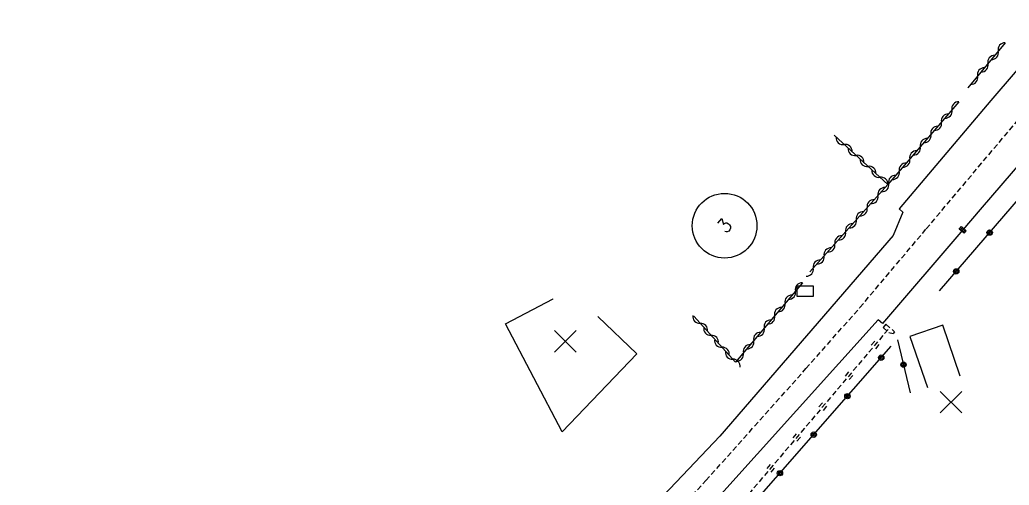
# Model space of a CAD drawing. Header units: millimetres. Extents: x 133016 to 134000, y 142000 to 143000.
# Drawn here: x 133180.3 to 133272, y 142177.4 to 142220.6 of the extents above; entities that cross this region are included whole.
import ezdxf
from ezdxf.enums import TextEntityAlignment as Align

# ---------------------------------------------------------------- set-up
doc = ezdxf.new("R2010")
doc.units = ezdxf.units.MM
doc.linetypes.add('DASHED', pattern=[0.75, 0.5, -0.25])
doc.layers.get('0').update_dxf_attribs({"linetype": 'CONTINUOUS'})
for name, color, linetype in [('W0001', 6, 'DASHED'), ('W0008', 7, 'CONTINUOUS'), ('W0100', 7, 'CONTINUOUS'), ('W0112', 1, 'DASHED'), ('W0220', 5, 'DASHED'), ('W0310', 3, 'CONTINUOUS'), ('W0322', 7, 'CONTINUOUS'), ('W0400', 7, 'CONTINUOUS'), ('W0991', 7, 'CONTINUOUS'), ('W1102', 7, 'CONTINUOUS'), ('W1471', 7, 'CONTINUOUS')]:
    doc.layers.add(name, color=color, linetype=linetype)
doc.styles.get("Standard").update_dxf_attribs({"font": 'romans.shx', "width": 0.85})

# ---------------------------------------------------------------- blocks, each defined once
blk = doc.blocks.new('t310o')
at = {"color": 0, "linetype": 'Continuous'}
for centre, start, end in [((-0.5, 0.375), 216.8699, 323.1304), ((0.5, -0.375), 36.8699, 143.1303)]:
    blk.add_arc(centre, 0.625, start, end, dxfattribs=at)
blk = doc.blocks.new('t322o')
at = {"color": 0, "linetype": 'Continuous'}
for radius in [0.25, 0.15]:
    blk.add_circle((0, 0), radius, dxfattribs=at)
blk = doc.blocks.new('T400')
for p, q in [((-0.15, 0.3), (0.15, 0.3)), ((-0.15, -0.25), (-0.15, 0.3)), ((-0.15, 0.15), (0.15, 0.15)), ((-0.15, 0), (0.15, 0)), ((0.15, 0.3), (0.15, -0.25)), ((-0.15, -0.15), (0.15, -0.15)), ((-0.15, -0.25), (-0.15, -0.3)), ((-0.15, -0.3), (0.15, -0.3)), ((0.15, -0.3), (0.15, -0.25))]:
    blk.add_line(p, q)
blk = doc.blocks.new('T1471')
at = {"color": 0, "linetype": 'Continuous', "flags": 128}
blk.add_lwpolyline([(-0.75, -0.5), (-0.75, 0.5), (0.75, 0.5), (0.75, -0.5), (-0.75, -0.5)], dxfattribs=at)
blk = doc.blocks.new('t991o')
at = {"color": 0, "linetype": 'Continuous'}
for p, q in [((-1, 1), (1, -1)), ((-1, -1), (1, 1))]:
    blk.add_line(p, q, dxfattribs=at)
blk = doc.blocks.new('t220o')
at = {"color": 0, "linetype": 'Continuous'}
for p, q in [((-0.25, 0.25), (0.25, 0.25)), ((-0.25, -0.25), (0.25, -0.25))]:
    blk.add_line(p, q, dxfattribs=at)

msp = doc.modelspace()

# ---------------------------------------------------------------- linework, layer by layer
at = {"layer": 'W0001'}
msp.add_lwpolyline([(133188.642, 142114.174), (133192.598, 142120.07), (133196.604, 142125.294), (133201.686, 142131.51), (133206.568, 142137.33), (133213.214, 142144.934), (133221.037, 142153.536), (133229.732, 142162.77), (133243.856, 142177.84), (133253.13, 142188.224), (133258.126, 142193.887), (133264.276, 142201.178), (133284.127, 142224.764), (133291.728, 142233.092), (133295.448, 142236.248), (133305.956, 142242.938)], dxfattribs=at)
at = {"layer": 'W0008'}
for points in [[(133295.726, 142255.216), (133296.772, 142252.564), (133296.738, 142251.96), (133297.508, 142250.077), (133297.93, 142248.682), (133297.952, 142247.126), (133297.614, 142245.788), (133297.035, 142244.634), (133296.243, 142243.508), (133295.142, 142242.165), (133294.052, 142240.882), (133279.483, 142223.858), (133270.28, 142213.086), (133261.755, 142203.057), (133262.113, 142202.742), (133261.204, 142200.571), (133245.157, 142181.967), (133227.761, 142163.623), (133217.239, 142152.488), (133209.247, 142143.656), (133191.278, 142122.075), (133189.278, 142118.868), (133180.253, 142105.102)], [(133282.863, 142218.789), (133269.263, 142202.972), (133267.665, 142201.086), (133260.227, 142192.397), (133259.834, 142192.744), (133241.049, 142171.887), (133220.245, 142149.71), (133205.386, 142132.989), (133197.579, 142123.254), (133191.314, 142114.569)]]:
    msp.add_lwpolyline(points, dxfattribs=at)
at = {"layer": 'W0100'}
for points in [[(133233.85, 142193.069), (133237.457, 142189.607), (133230.518, 142182.378), (133225.277, 142192.365), (133229.704, 142194.688), (133229.704, 142194.688), (133229.704, 142194.688), (133229.704, 142194.688), (133229.704, 142194.688), (133229.704, 142194.688), (133229.704, 142194.688), (133229.704, 142194.688), (133229.704, 142194.688), (133229.704, 142194.688), (133229.704, 142194.688), (133229.704, 142194.688), (133229.704, 142194.688), (133229.704, 142194.688), (133229.704, 142194.688), (133229.704, 142194.688), (133229.704, 142194.688), (133229.704, 142194.688), (133229.704, 142194.688), (133229.704, 142194.688), (133229.704, 142194.688), (133229.704, 142194.688), (133229.704, 142194.688), (133229.704, 142194.688), (133229.704, 142194.688), (133229.704, 142194.688), (133229.704, 142194.688), (133229.704, 142194.688), (133229.704, 142194.688), (133229.704, 142194.688), (133229.704, 142194.688), (133229.704, 142194.688), (133229.704, 142194.688), (133229.704, 142194.688), (133229.704, 142194.688), (133229.704, 142194.688), (133229.704, 142194.688), (133229.704, 142194.688), (133229.704, 142194.688), (133229.704, 142194.688), (133229.704, 142194.688), (133229.704, 142194.688), (133229.704, 142194.688), (133229.704, 142194.688), (133229.704, 142194.688), (133229.704, 142194.688), (133229.704, 142194.688), (133229.704, 142194.688), (133229.704, 142194.688), (133229.704, 142194.688), (133229.704, 142194.688), (133229.704, 142194.688), (133229.704, 142194.688), (133229.704, 142194.688), (133229.704, 142194.688), (133229.704, 142194.688), (133229.704, 142194.688), (133229.704, 142194.688), (133229.704, 142194.688), (133229.704, 142194.688), (133229.704, 142194.688), (133229.704, 142194.688), (133229.704, 142194.688), (133229.704, 142194.688), (133229.704, 142194.688), (133229.704, 142194.688), (133229.704, 142194.688), (133229.704, 142194.688), (133229.704, 142194.688), (133229.704, 142194.688), (133229.704, 142194.688), (133229.704, 142194.688), (133229.704, 142194.688), (133229.704, 142194.688), (133229.704, 142194.688), (133229.704, 142194.688), (133229.704, 142194.688), (133229.704, 142194.688), (133229.704, 142194.688), (133229.704, 142194.688), (133229.704, 142194.688), (133229.704, 142194.688), (133229.704, 142194.688), (133229.704, 142194.688), (133229.704, 142194.688), (133229.704, 142194.688), (133229.704, 142194.688), (133229.704, 142194.688), (133229.704, 142194.688), (133229.704, 142194.688), (133229.704, 142194.688), (133229.704, 142194.688), (133229.704, 142194.688), (133229.704, 142194.688), (133229.704, 142194.688), (133229.704, 142194.688), (133229.704, 142194.688), (133229.704, 142194.688), (133229.704, 142194.688), (133229.704, 142194.688), (133229.704, 142194.688), (133229.704, 142194.688), (133229.704, 142194.688), (133229.704, 142194.688), (133229.704, 142194.688), (133229.704, 142194.688), (133229.704, 142194.688), (133229.704, 142194.688), (133229.704, 142194.688), (133229.704, 142194.688), (133229.704, 142194.688), (133229.704, 142194.688), (133229.704, 142194.688), (133229.704, 142194.688), (133229.704, 142194.688), (133229.704, 142194.688)], [(133267.433, 142187.53), (133265.803, 142192.257), (133262.77, 142191.211), (133264.399, 142186.484), (133264.399, 142186.484), (133264.399, 142186.484), (133264.399, 142186.484), (133264.399, 142186.484), (133264.399, 142186.484), (133264.399, 142186.484), (133264.399, 142186.484), (133264.399, 142186.484), (133264.399, 142186.484), (133264.399, 142186.484), (133264.399, 142186.484), (133264.399, 142186.484), (133264.399, 142186.484), (133264.399, 142186.484), (133264.399, 142186.484), (133264.399, 142186.484), (133264.399, 142186.484), (133264.399, 142186.484), (133264.399, 142186.484), (133264.399, 142186.484), (133264.399, 142186.484), (133264.399, 142186.484), (133264.399, 142186.484), (133264.399, 142186.484), (133264.399, 142186.484), (133264.399, 142186.484), (133264.399, 142186.484), (133264.399, 142186.484), (133264.399, 142186.484), (133264.399, 142186.484), (133264.399, 142186.484), (133264.399, 142186.484), (133264.399, 142186.484), (133264.399, 142186.484), (133264.399, 142186.484), (133264.399, 142186.484), (133264.399, 142186.484), (133264.399, 142186.484), (133264.399, 142186.484), (133264.399, 142186.484), (133264.399, 142186.484), (133264.399, 142186.484), (133264.399, 142186.484), (133264.399, 142186.484), (133264.399, 142186.484), (133264.399, 142186.484), (133264.399, 142186.484), (133264.399, 142186.484), (133264.399, 142186.484), (133264.399, 142186.484), (133264.399, 142186.484), (133264.399, 142186.484), (133264.399, 142186.484), (133264.399, 142186.484), (133264.399, 142186.484), (133264.399, 142186.484), (133264.399, 142186.484), (133264.399, 142186.484), (133264.399, 142186.484), (133264.399, 142186.484), (133264.399, 142186.484), (133264.399, 142186.484), (133264.399, 142186.484), (133264.399, 142186.484), (133264.399, 142186.484), (133264.399, 142186.484), (133264.399, 142186.484), (133264.399, 142186.484), (133264.399, 142186.484), (133264.399, 142186.484), (133264.399, 142186.484), (133264.399, 142186.484), (133264.399, 142186.484), (133264.399, 142186.484), (133264.399, 142186.484), (133264.399, 142186.484), (133264.399, 142186.484), (133264.399, 142186.484), (133264.399, 142186.484), (133264.399, 142186.484), (133264.399, 142186.484), (133264.399, 142186.484), (133264.399, 142186.484), (133264.399, 142186.484), (133264.399, 142186.484), (133264.399, 142186.484), (133264.399, 142186.484), (133264.399, 142186.484), (133264.399, 142186.484), (133264.399, 142186.484), (133264.399, 142186.484), (133264.399, 142186.484), (133264.399, 142186.484), (133264.399, 142186.484), (133264.399, 142186.484), (133264.399, 142186.484), (133264.399, 142186.484), (133264.399, 142186.484), (133264.399, 142186.484), (133264.399, 142186.484), (133264.399, 142186.484), (133264.399, 142186.484), (133264.399, 142186.484), (133264.399, 142186.484), (133264.399, 142186.484), (133264.399, 142186.484), (133264.399, 142186.484), (133264.399, 142186.484), (133264.399, 142186.484), (133264.399, 142186.484), (133264.399, 142186.484), (133264.399, 142186.484), (133264.399, 142186.484), (133264.399, 142186.484), (133264.399, 142186.484), (133264.399, 142186.484)]]:
    msp.add_lwpolyline(points, dxfattribs=at)
at = {"layer": 'W0112'}
for points in [[(133260.534, 142192.337), (133260.275, 142192.032), (133260.814, 142191.576), (133261.202, 142191.479), (133261.202, 142191.479), (133261.202, 142191.479), (133261.202, 142191.479), (133261.202, 142191.479), (133261.202, 142191.479), (133261.202, 142191.479), (133261.202, 142191.479), (133261.202, 142191.479), (133261.202, 142191.479), (133261.202, 142191.479), (133261.202, 142191.479), (133261.202, 142191.479), (133261.202, 142191.479), (133261.202, 142191.479), (133261.202, 142191.479), (133261.202, 142191.479), (133261.202, 142191.479), (133261.202, 142191.479), (133261.202, 142191.479), (133261.202, 142191.479), (133261.202, 142191.479), (133261.202, 142191.479), (133261.202, 142191.479), (133261.202, 142191.479), (133261.202, 142191.479), (133261.202, 142191.479), (133261.202, 142191.479), (133261.202, 142191.479), (133261.202, 142191.479), (133261.202, 142191.479), (133261.202, 142191.479), (133261.202, 142191.479), (133261.202, 142191.479), (133261.202, 142191.479), (133261.202, 142191.479), (133261.202, 142191.479), (133261.202, 142191.479), (133261.202, 142191.479), (133261.202, 142191.479), (133261.202, 142191.479), (133261.202, 142191.479), (133261.202, 142191.479), (133261.202, 142191.479), (133261.202, 142191.479), (133261.202, 142191.479), (133261.202, 142191.479), (133261.202, 142191.479), (133261.202, 142191.479), (133261.202, 142191.479), (133261.202, 142191.479), (133261.202, 142191.479), (133261.202, 142191.479), (133261.202, 142191.479), (133261.202, 142191.479), (133261.202, 142191.479), (133261.202, 142191.479), (133261.202, 142191.479), (133261.202, 142191.479), (133261.202, 142191.479), (133261.202, 142191.479), (133261.202, 142191.479), (133261.202, 142191.479), (133261.202, 142191.479), (133261.202, 142191.479), (133261.202, 142191.479), (133261.202, 142191.479), (133261.202, 142191.479), (133261.202, 142191.479), (133261.202, 142191.479), (133261.202, 142191.479), (133261.202, 142191.479), (133261.202, 142191.479), (133261.202, 142191.479), (133261.202, 142191.479), (133261.202, 142191.479), (133261.202, 142191.479), (133261.202, 142191.479), (133261.202, 142191.479), (133261.202, 142191.479), (133261.202, 142191.479), (133261.202, 142191.479), (133261.202, 142191.479), (133261.202, 142191.479), (133261.202, 142191.479), (133261.202, 142191.479), (133261.202, 142191.479), (133261.202, 142191.479), (133261.202, 142191.479), (133261.202, 142191.479), (133261.202, 142191.479), (133261.202, 142191.479), (133261.202, 142191.479), (133261.202, 142191.479), (133261.202, 142191.479), (133261.202, 142191.479), (133261.202, 142191.479), (133261.202, 142191.479), (133261.202, 142191.479), (133261.202, 142191.479), (133261.202, 142191.479), (133261.202, 142191.479), (133261.202, 142191.479), (133261.202, 142191.479), (133261.202, 142191.479), (133261.202, 142191.479), (133261.202, 142191.479), (133261.202, 142191.479), (133261.202, 142191.479), (133261.202, 142191.479), (133261.202, 142191.479), (133261.202, 142191.479), (133261.202, 142191.479), (133261.202, 142191.479), (133261.202, 142191.479), (133261.202, 142191.479), (133261.202, 142191.479)], [(133260.534, 142192.337), (133261.342, 142191.653), (133261.202, 142191.479), (133261.202, 142191.479), (133261.202, 142191.479), (133261.202, 142191.479), (133261.202, 142191.479), (133261.202, 142191.479), (133261.202, 142191.479), (133261.202, 142191.479), (133261.202, 142191.479), (133261.202, 142191.479), (133261.202, 142191.479), (133261.202, 142191.479), (133261.202, 142191.479), (133261.202, 142191.479), (133261.202, 142191.479), (133261.202, 142191.479), (133261.202, 142191.479), (133261.202, 142191.479), (133261.202, 142191.479), (133261.202, 142191.479), (133261.202, 142191.479), (133261.202, 142191.479), (133261.202, 142191.479), (133261.202, 142191.479), (133261.202, 142191.479), (133261.202, 142191.479), (133261.202, 142191.479), (133261.202, 142191.479), (133261.202, 142191.479), (133261.202, 142191.479), (133261.202, 142191.479), (133261.202, 142191.479), (133261.202, 142191.479), (133261.202, 142191.479), (133261.202, 142191.479), (133261.202, 142191.479), (133261.202, 142191.479), (133261.202, 142191.479), (133261.202, 142191.479), (133261.202, 142191.479), (133261.202, 142191.479), (133261.202, 142191.479), (133261.202, 142191.479), (133261.202, 142191.479), (133261.202, 142191.479), (133261.202, 142191.479), (133261.202, 142191.479), (133261.202, 142191.479), (133261.202, 142191.479), (133261.202, 142191.479), (133261.202, 142191.479), (133261.202, 142191.479), (133261.202, 142191.479), (133261.202, 142191.479), (133261.202, 142191.479), (133261.202, 142191.479), (133261.202, 142191.479), (133261.202, 142191.479), (133261.202, 142191.479), (133261.202, 142191.479), (133261.202, 142191.479), (133261.202, 142191.479), (133261.202, 142191.479), (133261.202, 142191.479), (133261.202, 142191.479), (133261.202, 142191.479), (133261.202, 142191.479), (133261.202, 142191.479), (133261.202, 142191.479), (133261.202, 142191.479), (133261.202, 142191.479), (133261.202, 142191.479), (133261.202, 142191.479), (133261.202, 142191.479), (133261.202, 142191.479), (133261.202, 142191.479), (133261.202, 142191.479), (133261.202, 142191.479), (133261.202, 142191.479), (133261.202, 142191.479), (133261.202, 142191.479), (133261.202, 142191.479), (133261.202, 142191.479), (133261.202, 142191.479), (133261.202, 142191.479), (133261.202, 142191.479), (133261.202, 142191.479), (133261.202, 142191.479), (133261.202, 142191.479), (133261.202, 142191.479), (133261.202, 142191.479), (133261.202, 142191.479), (133261.202, 142191.479), (133261.202, 142191.479), (133261.202, 142191.479), (133261.202, 142191.479), (133261.202, 142191.479), (133261.202, 142191.479), (133261.202, 142191.479), (133261.202, 142191.479), (133261.202, 142191.479), (133261.202, 142191.479), (133261.202, 142191.479), (133261.202, 142191.479), (133261.202, 142191.479), (133261.202, 142191.479), (133261.202, 142191.479), (133261.202, 142191.479), (133261.202, 142191.479), (133261.202, 142191.479), (133261.202, 142191.479), (133261.202, 142191.479), (133261.202, 142191.479), (133261.202, 142191.479), (133261.202, 142191.479), (133261.202, 142191.479), (133261.202, 142191.479), (133261.202, 142191.479)]]:
    msp.add_lwpolyline(points, dxfattribs=at)
at = {"layer": 'W0220'}
msp.add_lwpolyline([(133260.745, 142191.856), (133242.649, 142170.478), (133221.737, 142148.316), (133207.112, 142132.024), (133198.967, 142121.75), (133184.093, 142100.424)], dxfattribs=at)
at = {"layer": 'W0310'}
for points in [[(133271.59, 142218.442), (133268.136, 142214.26), (133268.136, 142214.26), (133268.136, 142214.26), (133268.136, 142214.26), (133268.136, 142214.26), (133268.136, 142214.26), (133268.136, 142214.26), (133268.136, 142214.26), (133268.136, 142214.26), (133268.136, 142214.26), (133268.136, 142214.26), (133268.136, 142214.26), (133268.136, 142214.26), (133268.136, 142214.26), (133268.136, 142214.26), (133268.136, 142214.26), (133268.136, 142214.26), (133268.136, 142214.26), (133268.136, 142214.26), (133268.136, 142214.26), (133268.136, 142214.26), (133268.136, 142214.26), (133268.136, 142214.26), (133268.136, 142214.26), (133268.136, 142214.26), (133268.136, 142214.26), (133268.136, 142214.26), (133268.136, 142214.26), (133268.136, 142214.26), (133268.136, 142214.26), (133268.136, 142214.26), (133268.136, 142214.26), (133268.136, 142214.26), (133268.136, 142214.26), (133268.136, 142214.26), (133268.136, 142214.26), (133268.136, 142214.26), (133268.136, 142214.26), (133268.136, 142214.26), (133268.136, 142214.26), (133268.136, 142214.26), (133268.136, 142214.26), (133268.136, 142214.26), (133268.136, 142214.26), (133268.136, 142214.26), (133268.136, 142214.26), (133268.136, 142214.26), (133268.136, 142214.26), (133268.136, 142214.26), (133268.136, 142214.26), (133268.136, 142214.26), (133268.136, 142214.26), (133268.136, 142214.26), (133268.136, 142214.26), (133268.136, 142214.26), (133268.136, 142214.26), (133268.136, 142214.26), (133268.136, 142214.26), (133268.136, 142214.26), (133268.136, 142214.26), (133268.136, 142214.26), (133268.136, 142214.26), (133268.136, 142214.26), (133268.136, 142214.26), (133268.136, 142214.26), (133268.136, 142214.26), (133268.136, 142214.26), (133268.136, 142214.26), (133268.136, 142214.26), (133268.136, 142214.26), (133268.136, 142214.26), (133268.136, 142214.26), (133268.136, 142214.26), (133268.136, 142214.26), (133268.136, 142214.26), (133268.136, 142214.26), (133268.136, 142214.26), (133268.136, 142214.26), (133268.136, 142214.26), (133268.136, 142214.26), (133268.136, 142214.26), (133268.136, 142214.26), (133268.136, 142214.26), (133268.136, 142214.26), (133268.136, 142214.26), (133268.136, 142214.26), (133268.136, 142214.26), (133268.136, 142214.26), (133268.136, 142214.26), (133268.136, 142214.26), (133268.136, 142214.26), (133268.136, 142214.26), (133268.136, 142214.26), (133268.136, 142214.26), (133268.136, 142214.26), (133268.136, 142214.26), (133268.136, 142214.26), (133268.136, 142214.26), (133268.136, 142214.26), (133268.136, 142214.26)], [(133268.136, 142214.26), (133268.136, 142214.26), (133268.136, 142214.26), (133268.136, 142214.26), (133268.136, 142214.26), (133268.136, 142214.26), (133268.136, 142214.26), (133268.136, 142214.26), (133268.136, 142214.26), (133268.136, 142214.26), (133268.136, 142214.26), (133268.136, 142214.26), (133268.136, 142214.26), (133268.136, 142214.26), (133268.136, 142214.26), (133268.136, 142214.26), (133268.136, 142214.26), (133268.136, 142214.26), (133268.136, 142214.26), (133268.136, 142214.26)], [(133267.314, 142212.98), (133260.712, 142205.293), (133253.494, 142197.203), (133253.494, 142197.203), (133253.494, 142197.203), (133253.494, 142197.203), (133253.494, 142197.203), (133253.494, 142197.203), (133253.494, 142197.203), (133253.494, 142197.203), (133253.494, 142197.203), (133253.494, 142197.203), (133253.494, 142197.203), (133253.494, 142197.203), (133253.494, 142197.203), (133253.494, 142197.203), (133253.494, 142197.203), (133253.494, 142197.203), (133253.494, 142197.203), (133253.494, 142197.203), (133253.494, 142197.203), (133253.494, 142197.203), (133253.494, 142197.203), (133253.494, 142197.203), (133253.494, 142197.203), (133253.494, 142197.203), (133253.494, 142197.203), (133253.494, 142197.203), (133253.494, 142197.203), (133253.494, 142197.203), (133253.494, 142197.203), (133253.494, 142197.203), (133253.494, 142197.203), (133253.494, 142197.203), (133253.494, 142197.203), (133253.494, 142197.203), (133253.494, 142197.203), (133253.494, 142197.203), (133253.494, 142197.203), (133253.494, 142197.203), (133253.494, 142197.203), (133253.494, 142197.203), (133253.494, 142197.203), (133253.494, 142197.203), (133253.494, 142197.203), (133253.494, 142197.203), (133253.494, 142197.203), (133253.494, 142197.203), (133253.494, 142197.203), (133253.494, 142197.203), (133253.494, 142197.203), (133253.494, 142197.203), (133253.494, 142197.203), (133253.494, 142197.203), (133253.494, 142197.203), (133253.494, 142197.203), (133253.494, 142197.203), (133253.494, 142197.203), (133253.494, 142197.203), (133253.494, 142197.203), (133253.494, 142197.203), (133253.494, 142197.203), (133253.494, 142197.203), (133253.494, 142197.203), (133253.494, 142197.203), (133253.494, 142197.203), (133253.494, 142197.203), (133253.494, 142197.203), (133253.494, 142197.203), (133253.494, 142197.203), (133253.494, 142197.203), (133253.494, 142197.203), (133253.494, 142197.203), (133253.494, 142197.203), (133253.494, 142197.203), (133253.494, 142197.203), (133253.494, 142197.203), (133253.494, 142197.203), (133253.494, 142197.203), (133253.494, 142197.203), (133253.494, 142197.203), (133253.494, 142197.203), (133253.494, 142197.203), (133253.494, 142197.203), (133253.494, 142197.203), (133253.494, 142197.203), (133253.494, 142197.203), (133253.494, 142197.203), (133253.494, 142197.203), (133253.494, 142197.203), (133253.494, 142197.203), (133253.494, 142197.203), (133253.494, 142197.203), (133253.494, 142197.203), (133253.494, 142197.203), (133253.494, 142197.203), (133253.494, 142197.203), (133253.494, 142197.203), (133253.494, 142197.203), (133253.494, 142197.203), (133253.494, 142197.203)], [(133260.717, 142205.296), (133255.739, 142209.867), (133255.739, 142209.867), (133255.739, 142209.867), (133255.739, 142209.867), (133255.739, 142209.867), (133255.739, 142209.867), (133255.739, 142209.867), (133255.739, 142209.867), (133255.739, 142209.867), (133255.739, 142209.867), (133255.739, 142209.867), (133255.739, 142209.867), (133255.739, 142209.867), (133255.739, 142209.867), (133255.739, 142209.867), (133255.739, 142209.867), (133255.739, 142209.867), (133255.739, 142209.867), (133255.739, 142209.867), (133255.739, 142209.867), (133255.739, 142209.867), (133255.739, 142209.867), (133255.739, 142209.867), (133255.739, 142209.867), (133255.739, 142209.867), (133255.739, 142209.867), (133255.739, 142209.867), (133255.739, 142209.867), (133255.739, 142209.867), (133255.739, 142209.867), (133255.739, 142209.867), (133255.739, 142209.867), (133255.739, 142209.867), (133255.739, 142209.867), (133255.739, 142209.867), (133255.739, 142209.867), (133255.739, 142209.867), (133255.739, 142209.867), (133255.739, 142209.867), (133255.739, 142209.867), (133255.739, 142209.867), (133255.739, 142209.867), (133255.739, 142209.867), (133255.739, 142209.867), (133255.739, 142209.867), (133255.739, 142209.867), (133255.739, 142209.867), (133255.739, 142209.867), (133255.739, 142209.867), (133255.739, 142209.867), (133255.739, 142209.867), (133255.739, 142209.867), (133255.739, 142209.867), (133255.739, 142209.867), (133255.739, 142209.867), (133255.739, 142209.867), (133255.739, 142209.867), (133255.739, 142209.867), (133255.739, 142209.867), (133255.739, 142209.867), (133255.739, 142209.867), (133255.739, 142209.867), (133255.739, 142209.867), (133255.739, 142209.867), (133255.739, 142209.867), (133255.739, 142209.867), (133255.739, 142209.867), (133255.739, 142209.867), (133255.739, 142209.867), (133255.739, 142209.867), (133255.739, 142209.867), (133255.739, 142209.867), (133255.739, 142209.867), (133255.739, 142209.867), (133255.739, 142209.867), (133255.739, 142209.867), (133255.739, 142209.867), (133255.739, 142209.867), (133255.739, 142209.867), (133255.739, 142209.867), (133255.739, 142209.867), (133255.739, 142209.867), (133255.739, 142209.867), (133255.739, 142209.867), (133255.739, 142209.867), (133255.739, 142209.867), (133255.739, 142209.867), (133255.739, 142209.867), (133255.739, 142209.867), (133255.739, 142209.867), (133255.739, 142209.867), (133255.739, 142209.867), (133255.739, 142209.867), (133255.739, 142209.867), (133255.739, 142209.867), (133255.739, 142209.867), (133255.739, 142209.867), (133255.739, 142209.867), (133255.739, 142209.867), (133255.739, 142209.867)], [(133255.739, 142209.867), (133255.739, 142209.867), (133255.739, 142209.867), (133255.739, 142209.867), (133255.739, 142209.867), (133255.739, 142209.867), (133255.739, 142209.867), (133255.739, 142209.867), (133255.739, 142209.867), (133255.739, 142209.867), (133255.739, 142209.867), (133255.739, 142209.867), (133255.739, 142209.867), (133255.739, 142209.867), (133255.739, 142209.867), (133255.739, 142209.867), (133255.739, 142209.867), (133255.739, 142209.867), (133255.739, 142209.867), (133255.739, 142209.867)], [(133253.494, 142197.203), (133253.494, 142197.203), (133253.494, 142197.203), (133253.494, 142197.203), (133253.494, 142197.203), (133253.494, 142197.203), (133253.494, 142197.203), (133253.494, 142197.203), (133253.494, 142197.203), (133253.494, 142197.203), (133253.494, 142197.203), (133253.494, 142197.203), (133253.494, 142197.203), (133253.494, 142197.203), (133253.494, 142197.203), (133253.494, 142197.203), (133253.494, 142197.203), (133253.494, 142197.203), (133253.494, 142197.203), (133253.494, 142197.203)], [(133252.797, 142196.186), (133246.597, 142188.819), (133242.73, 142193.077), (133242.73, 142193.077), (133242.73, 142193.077), (133242.73, 142193.077), (133242.73, 142193.077), (133242.73, 142193.077), (133242.73, 142193.077), (133242.73, 142193.077), (133242.73, 142193.077), (133242.73, 142193.077), (133242.73, 142193.077), (133242.73, 142193.077), (133242.73, 142193.077), (133242.73, 142193.077), (133242.73, 142193.077), (133242.73, 142193.077), (133242.73, 142193.077), (133242.73, 142193.077), (133242.73, 142193.077), (133242.73, 142193.077), (133242.73, 142193.077), (133242.73, 142193.077), (133242.73, 142193.077), (133242.73, 142193.077), (133242.73, 142193.077), (133242.73, 142193.077), (133242.73, 142193.077), (133242.73, 142193.077), (133242.73, 142193.077), (133242.73, 142193.077), (133242.73, 142193.077), (133242.73, 142193.077), (133242.73, 142193.077), (133242.73, 142193.077), (133242.73, 142193.077), (133242.73, 142193.077), (133242.73, 142193.077), (133242.73, 142193.077), (133242.73, 142193.077), (133242.73, 142193.077), (133242.73, 142193.077), (133242.73, 142193.077), (133242.73, 142193.077), (133242.73, 142193.077), (133242.73, 142193.077), (133242.73, 142193.077), (133242.73, 142193.077), (133242.73, 142193.077), (133242.73, 142193.077), (133242.73, 142193.077), (133242.73, 142193.077), (133242.73, 142193.077), (133242.73, 142193.077), (133242.73, 142193.077), (133242.73, 142193.077), (133242.73, 142193.077), (133242.73, 142193.077), (133242.73, 142193.077), (133242.73, 142193.077), (133242.73, 142193.077), (133242.73, 142193.077), (133242.73, 142193.077), (133242.73, 142193.077), (133242.73, 142193.077), (133242.73, 142193.077), (133242.73, 142193.077), (133242.73, 142193.077), (133242.73, 142193.077), (133242.73, 142193.077), (133242.73, 142193.077), (133242.73, 142193.077), (133242.73, 142193.077), (133242.73, 142193.077), (133242.73, 142193.077), (133242.73, 142193.077), (133242.73, 142193.077), (133242.73, 142193.077), (133242.73, 142193.077), (133242.73, 142193.077), (133242.73, 142193.077), (133242.73, 142193.077), (133242.73, 142193.077), (133242.73, 142193.077), (133242.73, 142193.077), (133242.73, 142193.077), (133242.73, 142193.077), (133242.73, 142193.077), (133242.73, 142193.077), (133242.73, 142193.077), (133242.73, 142193.077), (133242.73, 142193.077), (133242.73, 142193.077), (133242.73, 142193.077), (133242.73, 142193.077), (133242.73, 142193.077), (133242.73, 142193.077), (133242.73, 142193.077), (133242.73, 142193.077), (133242.73, 142193.077)], [(133242.73, 142193.077), (133242.73, 142193.077), (133242.73, 142193.077), (133242.73, 142193.077), (133242.73, 142193.077), (133242.73, 142193.077), (133242.73, 142193.077), (133242.73, 142193.077), (133242.73, 142193.077), (133242.73, 142193.077), (133242.73, 142193.077), (133242.73, 142193.077), (133242.73, 142193.077), (133242.73, 142193.077), (133242.73, 142193.077), (133242.73, 142193.077), (133242.73, 142193.077), (133242.73, 142193.077), (133242.73, 142193.077), (133242.73, 142193.077)]]:
    msp.add_lwpolyline(points, dxfattribs=at)
at = {"layer": 'W0322'}
for points in [[(133265.506, 142195.444), (133265.506, 142195.444), (133265.506, 142195.444), (133265.506, 142195.444), (133265.506, 142195.444), (133265.506, 142195.444), (133265.506, 142195.444), (133265.506, 142195.444), (133265.506, 142195.444), (133265.506, 142195.444), (133265.506, 142195.444), (133265.506, 142195.444), (133265.506, 142195.444), (133265.506, 142195.444), (133265.506, 142195.444), (133265.506, 142195.444), (133265.506, 142195.444), (133265.506, 142195.444), (133265.506, 142195.444), (133280.713, 142213.101)], [(133265.506, 142195.444), (133265.506, 142195.444), (133265.506, 142195.444), (133265.506, 142195.444), (133265.506, 142195.444), (133265.506, 142195.444), (133265.506, 142195.444), (133265.506, 142195.444), (133265.506, 142195.444), (133265.506, 142195.444), (133265.506, 142195.444), (133265.506, 142195.444), (133265.506, 142195.444), (133265.506, 142195.444), (133265.506, 142195.444), (133265.506, 142195.444), (133265.506, 142195.444), (133265.506, 142195.444), (133265.506, 142195.444), (133265.506, 142195.444), (133265.506, 142195.444), (133265.506, 142195.444), (133265.506, 142195.444), (133265.506, 142195.444), (133265.506, 142195.444), (133265.506, 142195.444), (133265.506, 142195.444), (133265.506, 142195.444), (133265.506, 142195.444), (133265.506, 142195.444), (133265.506, 142195.444), (133265.506, 142195.444), (133265.506, 142195.444), (133265.506, 142195.444), (133265.506, 142195.444), (133265.506, 142195.444), (133265.506, 142195.444), (133265.506, 142195.444), (133265.506, 142195.444), (133265.506, 142195.444), (133265.506, 142195.444), (133265.506, 142195.444), (133265.506, 142195.444), (133265.506, 142195.444), (133265.506, 142195.444), (133265.506, 142195.444), (133265.506, 142195.444), (133265.506, 142195.444), (133265.506, 142195.444), (133265.506, 142195.444), (133265.506, 142195.444), (133265.506, 142195.444), (133265.506, 142195.444), (133265.506, 142195.444), (133265.506, 142195.444), (133265.506, 142195.444), (133265.506, 142195.444), (133265.506, 142195.444), (133265.506, 142195.444), (133265.506, 142195.444), (133265.506, 142195.444), (133265.506, 142195.444), (133265.506, 142195.444), (133265.506, 142195.444), (133265.506, 142195.444), (133265.506, 142195.444), (133265.506, 142195.444), (133265.506, 142195.444), (133265.506, 142195.444), (133265.506, 142195.444), (133265.506, 142195.444), (133265.506, 142195.444), (133265.506, 142195.444), (133265.506, 142195.444), (133265.506, 142195.444), (133265.506, 142195.444), (133265.506, 142195.444), (133265.506, 142195.444), (133265.506, 142195.444), (133265.506, 142195.444), (133265.506, 142195.444), (133265.506, 142195.444), (133265.506, 142195.444), (133265.506, 142195.444), (133265.506, 142195.444), (133265.506, 142195.444), (133265.506, 142195.444), (133265.506, 142195.444), (133265.506, 142195.444), (133265.506, 142195.444), (133265.506, 142195.444), (133265.506, 142195.444), (133265.506, 142195.444), (133265.506, 142195.444), (133265.506, 142195.444), (133265.506, 142195.444), (133265.506, 142195.444), (133265.506, 142195.444), (133265.506, 142195.444), (133265.506, 142195.444), (133265.506, 142195.444)], [(133261.621, 142190.896), (133262.787, 142185.989), (133262.787, 142185.989), (133262.787, 142185.989), (133262.787, 142185.989), (133262.787, 142185.989), (133262.787, 142185.989), (133262.787, 142185.989), (133262.787, 142185.989), (133262.787, 142185.989), (133262.787, 142185.989), (133262.787, 142185.989), (133262.787, 142185.989), (133262.787, 142185.989), (133262.787, 142185.989), (133262.787, 142185.989), (133262.787, 142185.989), (133262.787, 142185.989), (133262.787, 142185.989), (133262.787, 142185.989), (133262.787, 142185.989), (133262.787, 142185.989), (133262.787, 142185.989), (133262.787, 142185.989), (133262.787, 142185.989), (133262.787, 142185.989), (133262.787, 142185.989), (133262.787, 142185.989), (133262.787, 142185.989), (133262.787, 142185.989), (133262.787, 142185.989), (133262.787, 142185.989), (133262.787, 142185.989), (133262.787, 142185.989), (133262.787, 142185.989), (133262.787, 142185.989), (133262.787, 142185.989), (133262.787, 142185.989), (133262.787, 142185.989), (133262.787, 142185.989), (133262.787, 142185.989), (133262.787, 142185.989), (133262.787, 142185.989), (133262.787, 142185.989), (133262.787, 142185.989), (133262.787, 142185.989), (133262.787, 142185.989), (133262.787, 142185.989), (133262.787, 142185.989), (133262.787, 142185.989), (133262.787, 142185.989), (133262.787, 142185.989), (133262.787, 142185.989), (133262.787, 142185.989), (133262.787, 142185.989), (133262.787, 142185.989), (133262.787, 142185.989), (133262.787, 142185.989), (133262.787, 142185.989), (133262.787, 142185.989), (133262.787, 142185.989), (133262.787, 142185.989), (133262.787, 142185.989), (133262.787, 142185.989), (133262.787, 142185.989), (133262.787, 142185.989), (133262.787, 142185.989), (133262.787, 142185.989), (133262.787, 142185.989), (133262.787, 142185.989), (133262.787, 142185.989), (133262.787, 142185.989), (133262.787, 142185.989), (133262.787, 142185.989), (133262.787, 142185.989), (133262.787, 142185.989), (133262.787, 142185.989), (133262.787, 142185.989), (133262.787, 142185.989), (133262.787, 142185.989), (133262.787, 142185.989), (133262.787, 142185.989), (133262.787, 142185.989), (133262.787, 142185.989), (133262.787, 142185.989), (133262.787, 142185.989), (133262.787, 142185.989), (133262.787, 142185.989), (133262.787, 142185.989), (133262.787, 142185.989), (133262.787, 142185.989), (133262.787, 142185.989), (133262.787, 142185.989), (133262.787, 142185.989), (133262.787, 142185.989), (133262.787, 142185.989), (133262.787, 142185.989), (133262.787, 142185.989), (133262.787, 142185.989), (133262.787, 142185.989), (133262.787, 142185.989)], [(133185.386, 142100.297), (133185.386, 142100.297), (133185.386, 142100.297), (133185.386, 142100.297), (133185.386, 142100.297), (133185.386, 142100.297), (133185.386, 142100.297), (133185.386, 142100.297), (133185.386, 142100.297), (133185.386, 142100.297), (133185.386, 142100.297), (133185.386, 142100.297), (133185.386, 142100.297), (133185.386, 142100.297), (133185.386, 142100.297), (133185.386, 142100.297), (133199.779, 142121.763), (133222.303, 142147.671), (133243.123, 142169.867), (133261.035, 142190.299)], [(133262.787, 142185.989), (133262.787, 142185.989), (133262.787, 142185.989), (133262.787, 142185.989), (133262.787, 142185.989), (133262.787, 142185.989), (133262.787, 142185.989), (133262.787, 142185.989), (133262.787, 142185.989), (133262.787, 142185.989), (133262.787, 142185.989), (133262.787, 142185.989), (133262.787, 142185.989), (133262.787, 142185.989), (133262.787, 142185.989), (133262.787, 142185.989), (133262.787, 142185.989), (133262.787, 142185.989), (133262.787, 142185.989), (133262.787, 142185.989)]]:
    msp.add_lwpolyline(points, dxfattribs=at)
at = {"layer": 'W1102'}
msp.add_circle((133245.588, 142201.48), 2.999, dxfattribs=at)

# ---------------------------------------------------------------- block references
at = {"layer": 'W0220', "rotation": 229.7528626073811}
for p in [(133259.534, 142190.425), (133257.111, 142187.563), (133254.688, 142184.7), (133252.265, 142181.838), (133249.842, 142178.976)]:
    msp.add_blockref('t220o', p, dxfattribs=at)
at = {"layer": 'W0310'}
for p, rotation in [((133270.953, 142217.671), 230.4459215970175), ((133269.998, 142216.514), 230.4459215970175), ((133269.043, 142215.358), 230.4459215970175), ((133266.662, 142212.221), 229.3421874460246), ((133265.685, 142211.083), 229.3421874460246), ((133264.708, 142209.946), 229.3421874460246), ((133256.666, 142209.016), 137.4404821911367), ((133263.731, 142208.808), 229.3421874460246), ((133257.771, 142208.001), 137.4404821911367), ((133262.753, 142207.67), 229.3421874460246), ((133258.876, 142206.987), 137.4404821911367), ((133261.776, 142206.532), 229.3421874460246), ((133259.98, 142205.972), 137.4404821911367), ((133260.799, 142205.394), 229.3421874460246), ((133259.802, 142204.273), 228.2602846177839), ((133258.803, 142203.154), 228.2602846177839), ((133257.805, 142202.034), 228.2602846177839), ((133256.806, 142200.915), 228.2602846177839), ((133255.807, 142199.796), 228.2602846177839), ((133254.809, 142198.677), 228.2602846177839), ((133253.81, 142197.557), 228.2602846177839), ((133252.153, 142195.421), 229.9164609071053), ((133251.187, 142194.273), 229.9164609071053), ((133250.221, 142193.126), 229.9164609071053), ((133243.322, 142192.425), 132.2448836584909), ((133249.256, 142191.978), 229.9164609071053), ((133244.331, 142191.315), 132.2448836584909), ((133248.29, 142190.83), 229.9164609071053), ((133245.339, 142190.204), 132.2448836584909), ((133246.347, 142189.094), 132.2448836584909), ((133247.324, 142189.683), 229.9164609071053)]:
    msp.add_blockref('t310o', p, dxfattribs=dict(at, rotation=rotation))
at = {"layer": 'W0322'}
for p, rotation in [((133270.156, 142200.843), 49.26347351482306), ((133267.056, 142197.244), 49.26347351482306), ((133260.109, 142189.243), 48.76003697963726), ((133262.17, 142188.585), 283.3666788301865), ((133256.978, 142185.671), 48.76003697963726), ((133253.847, 142182.1), 48.76003697963726), ((133250.716, 142178.528), 48.76003697963726)]:
    msp.add_blockref('t322o', p, dxfattribs=dict(at, rotation=rotation))
at = {"layer": 'W0400', "rotation": 49.7277184107251}
msp.add_blockref('T400', (133267.665, 142201.086), dxfattribs=at)
at = {"layer": 'W0991'}
for p in [(133230.823, 142190.764), (133266.581, 142185.112)]:
    msp.add_blockref('t991o', p, dxfattribs=at)
at = {"layer": 'W1471'}
msp.add_blockref('T1471', (133253.056, 142195.415), dxfattribs=at)

# ---------------------------------------------------------------- texts
at = {"layer": 'W0991'}
msp.add_text('3', height=1.25, rotation=47.36108, dxfattribs=at).set_placement((133245.588, 142201.48), align=Align.MIDDLE)

doc.saveas('drawing.dxf')
